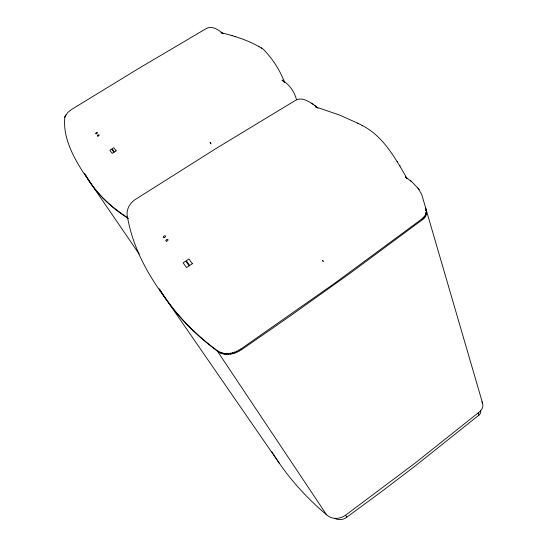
<?xml version="1.0" encoding="UTF-8"?>
<svg xmlns="http://www.w3.org/2000/svg" width="547" height="547" viewBox="0 0 547 547"><rect width="100%" height="100%" fill="white"/><g stroke="black" fill="none" stroke-linecap="round" stroke-linejoin="round"><path stroke-width="0.82" d="M232.331 352.658L232.824 353.69L235.053 353.013L241.418 349.759L288.693 317.041L349.67 273.568L422.332 219.75C426.051 217.207 428.144 211.88 425.32 207.908L425.58 208.804M159.156 288.686A468.464 278.081 -11.4 0 0 216.913 350.408C223.914 355.953 234.102 353.663 240.933 348.986L334.279 283.572L422.065 218.862C424.602 216.906 426.776 213.843 426.339 210.492L425.71 210.698M230.137 353.109L230.595 354.155L232.824 353.69M64.888 116.928C62.618 136.224 72.546 155.71 82.706 171.573L139.15 253.999M227.976 353.348L228.4 354.394L230.595 354.155M65.025 116.593L67.821 112.436L71.636 109.434L139.095 68.211L206.048 28.683C211.894 25.155 218.499 29.873 223.005 33.524M64.683 117.441L65.462 115.656M225.87 353.355L226.26 354.401L228.4 354.394M65.667 115.273L65.893 114.863M223.853 353.143L224.208 354.183L226.26 354.401M312.077 103.595C307.257 100.545 300.857 96.942 295.312 100.47L215.887 148.606L135.765 199.204C129.933 202.759 125.742 209.857 127.424 216.776C132.661 246.629 147.184 273.958 165.235 297.992M220.195 352.07L220.489 353.088L224.208 354.183M222.144 352.487L221.767 352.979L222.28 353.745M218.595 351.222L218.862 352.227L220.489 353.088M334.757 518.406A11.439 10.338 -41 0 0 345.636 518.03L381.129 491.931L414.66 466.4L479.357 414.804A5.641 4.827 -7.2 0 0 480.533 410.414M425.73 209.72L426.393 210.479L425.744 210.609M425.696 212.503L426.667 212.332L426.4 211.436M426.263 211.45L426.339 210.492M425.785 213.392L426.373 214.267M425.436 214.342L426.01 215.244M424.349 216.202L424.903 217.159M284.481 82.043C279.715 69.893 272.563 58.673 263.415 49.353C250.642 40.991 235.689 36.259 220.92 32.69L222.061 33.093M231.62 35.466L232.16 35.63M234.991 36.505L235.538 36.676M423.624 217.084L424.157 218.068M422.79 217.932L423.296 218.937M358.292 123.458L339.79 115.116L315.653 106.918L316.836 107.431M362.107 125.434C383.297 136.087 395.502 158.596 406.954 178.336M357.731 123.171L362.675 125.728M258.451 46.228L258.991 46.529M261.363 47.815L261.924 48.129M128.483 218.574L127.465 217.932A365.382 189.317 -19 0 1 87.458 178.254M312.467 103.855L315.345 105.947M311.53 103.239L313.021 104.21M222.602 33.381L223.114 33.716M218.862 352.227L217.419 351.167A467.911 278.095 -11.4 0 1 159.676 289.438M317.383 107.773L317.882 108.176M315.674 106.214L317.021 107.362M418.202 188.51L412.151 182.083L405.436 176.954L406.954 178.472M410.482 180.667L411.016 181.105M314.819 105.523L316.2 106.644M418.66 189.091L421.737 194.506L482.618 403.317M417.758 187.936L419.105 189.665M284.454 82.419L282.006 80.06C289.233 84.313 294.395 91.513 296.481 99.622M165.755 298.751L279.579 463.61M216.913 350.408L326.573 514.775A15.631 14.044 -40.4 0 0 345.595 515.178L414.578 463.507L479.876 411.535A9.723 8.28 -7.8 0 0 481.893 401.696M235.053 353.013L234.519 351.981M237.248 352.118L236.68 351.106M239.381 351.03L238.779 350.032M240.933 348.986L241.418 349.759M345.601 515.295L346.832 517.25M397.129 161.297L397.512 161.919M399.727 165.413L400.117 166.035M478.194 412.951L478.892 415.235M422.065 218.862L422.332 219.75M425.258 215.32L425.525 216.215M425.792 208.722L426.051 209.61M426.325 212.4L426.585 213.296M326.573 514.775A354.237 264.727 -3.5 0 1 273.582 454.536M273.144 453.832A354.237 264.727 -3.5 0 1 271.852 451.726M126.966 217.193A365.717 189.228 -19 0 1 84.607 173.426M87.048 177.57A365.382 189.317 -19 0 1 85.858 175.519M189.18 265.808L186.513 267.572L183.122 262.854L185.768 261.104L189.18 265.808M192.373 263.695L189.713 265.459L186.301 260.755L188.941 259.005L192.373 263.695M113.933 152.251L112.176 153.365L109.885 150.24L111.636 149.133L113.933 152.251M116.135 150.856L114.378 151.97L112.073 148.859L113.824 147.752L116.135 150.856M210.561 143.184L210.069 142.521L211.053 143.868L210.568 143.177M323.195 261.35L322.566 260.495L323.195 261.35M164.032 237.521A1.217 0.752 -31.7 0 0 165.529 236.133A1.217 0.752 -31.7 0 0 163.751 236.201A1.217 0.752 -31.7 0 0 164.032 237.521M166.534 241.138A1.224 0.759 -31.7 0 0 168.038 239.743A1.224 0.759 -31.7 0 0 166.247 239.805A1.224 0.759 -31.7 0 0 166.534 241.138M96.176 133.769A0.998 0.506 -30.7 0 0 97.455 132.695A0.998 0.506 -30.7 0 0 96.046 132.839A0.998 0.506 -30.7 0 0 96.176 133.769M97.865 136.107A1.005 0.513 -30.7 0 0 99.151 135.027A1.005 0.513 -30.7 0 0 97.735 135.171A1.005 0.513 -30.7 0 0 97.865 136.107"/></g></svg>
